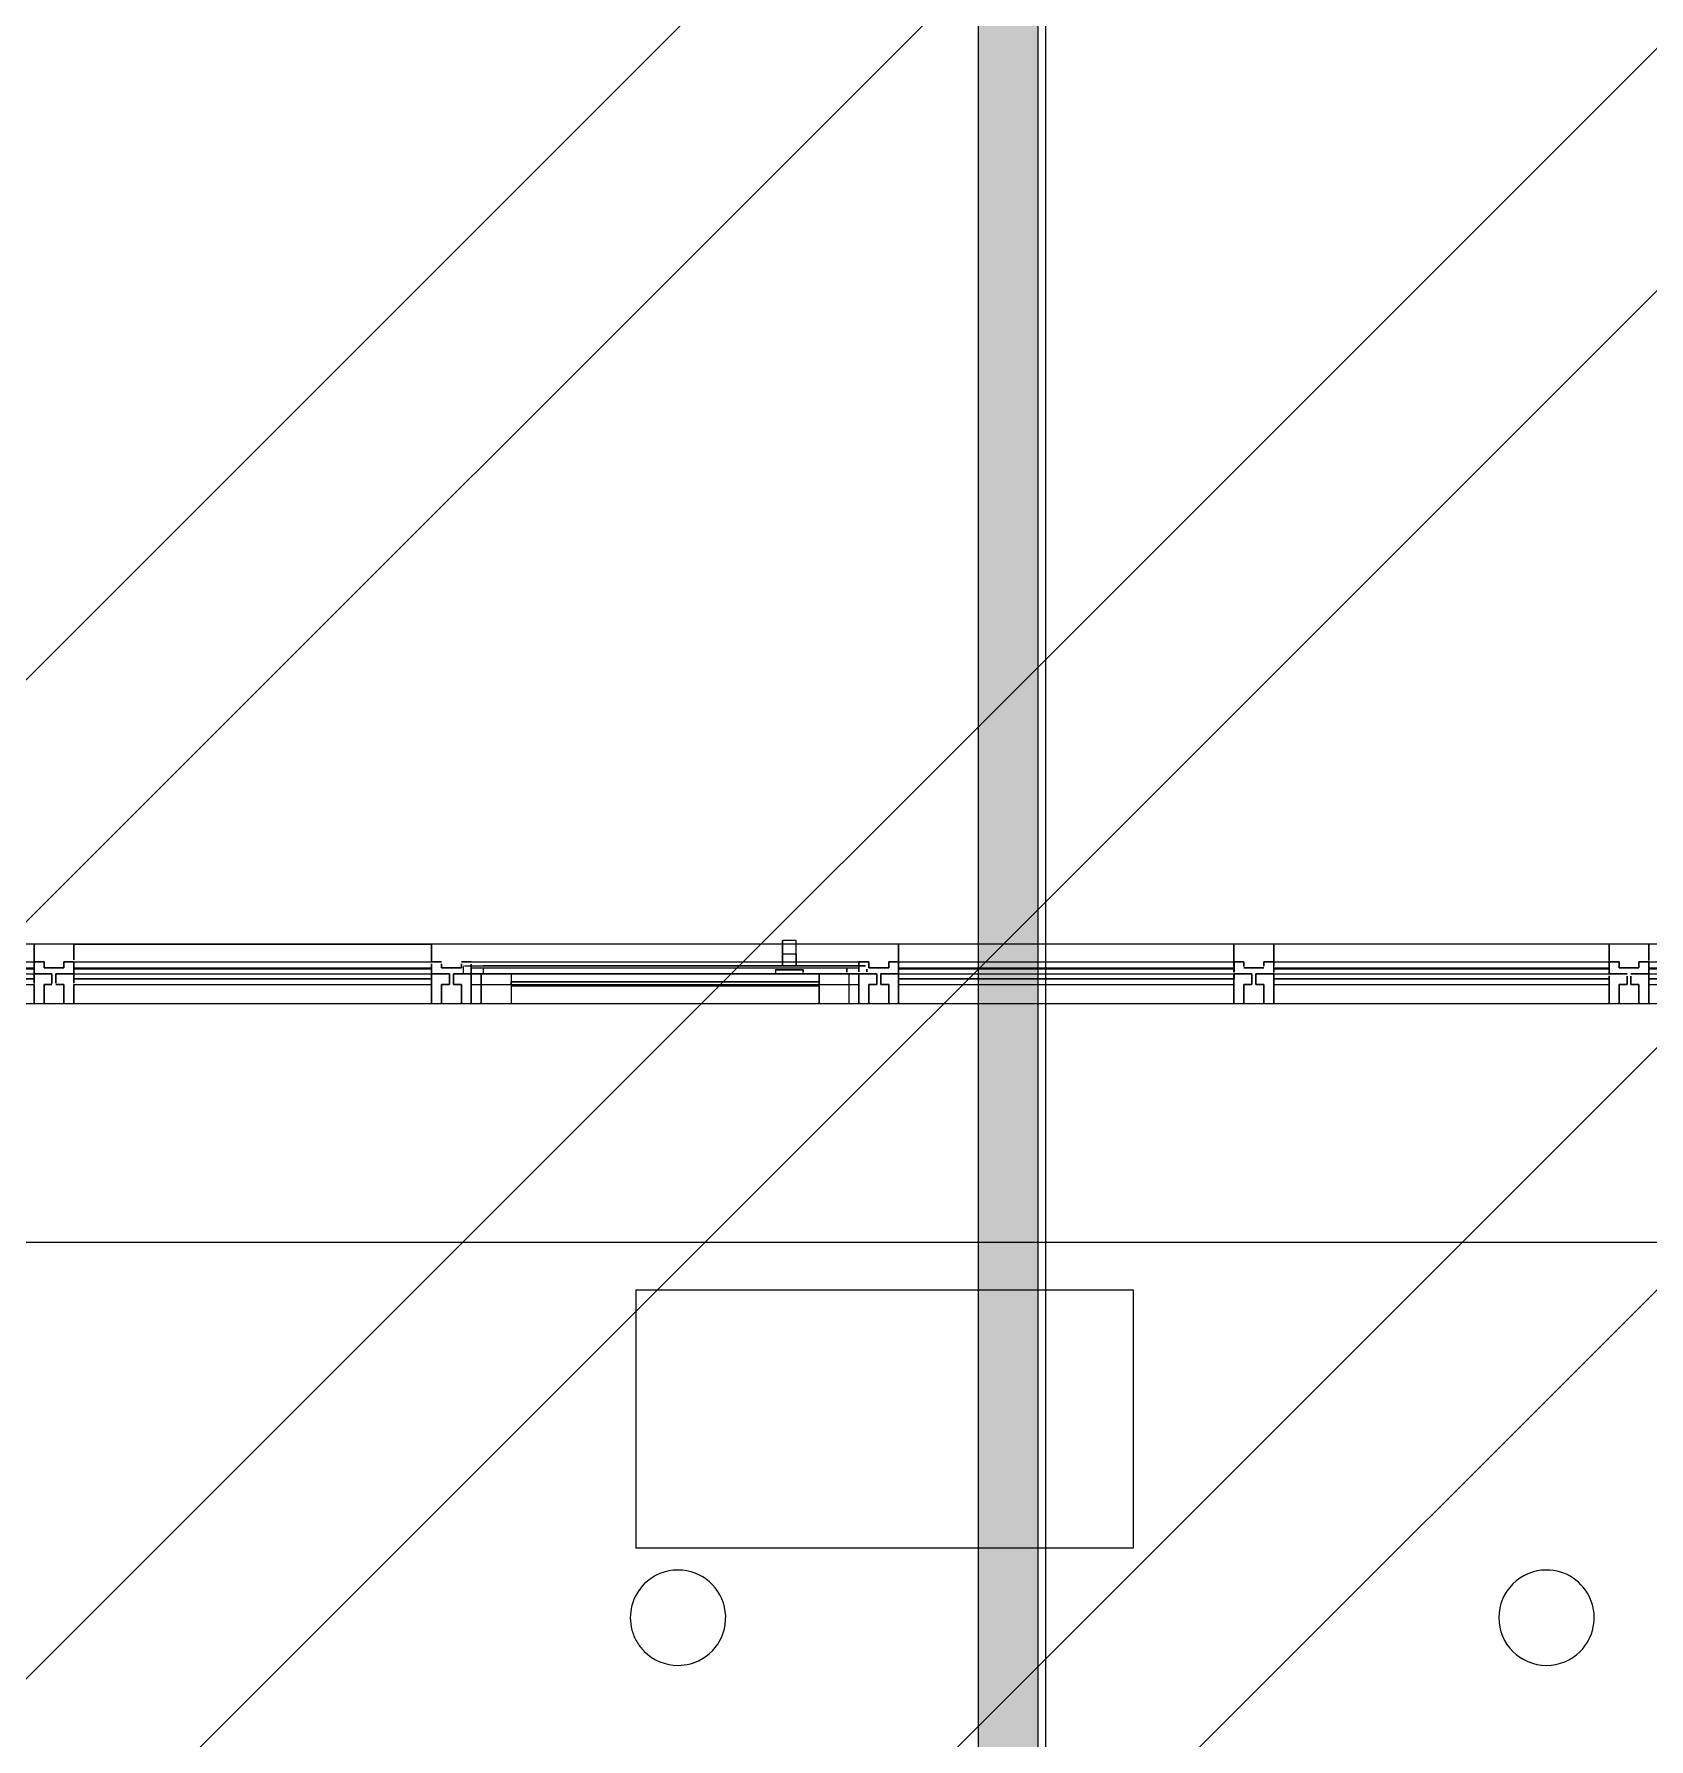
# Model space of a CAD drawing. Header units: millimetres. Extents: x -57519 to 497916, y -349472 to 446842.
# Drawn here: x 290128 to 294190, y 43707 to 47997 of the extents above; entities that cross this region are included whole.
import ezdxf

# ---------------------------------------------------------------- set-up
doc = ezdxf.new("R2010")
doc.units = ezdxf.units.MM
for name, color, linetype, lineweight in [('A-CLNG', 13, 'Continuous', 5), ('A-DETL-GENF', 92, 'Continuous', 5), ('A-FLOR', 192, 'Continuous', 5), ('A-GLAZ-CURT', 52, 'Continuous', 20), ('A-GLAZ-CWMG', 51, 'Continuous', 20), ('A-WALL', 113, 'Continuous', 20), ('A-WALL-PATT', 111, 'Continuous', 20), ('E-LITE-EQPM', 33, 'Continuous', 5)]:
    doc.layers.add(name, color=color, linetype=linetype, lineweight=lineweight)

# ---------------------------------------------------------------- blocks, each defined once
blk = doc.blocks.new('System Panel - _DLN__12_12mm laminated clear glass-18442162-SITE COVERAGE')
at = {"layer": 'A-GLAZ-CURT', "lineweight": 5}
for p, q in [((-450, 12.5), (450, 12.5)), ((450, 12.5), (-450, 12.5)), ((-450, 0), (-450, 12.5)), ((-450, 12.5), (-450, 0)), ((450, 12.5), (450, 0)), ((450, 12.5), (450, 0)), ((450, 0), (450, -10.1)), ((450, 0), (450, -10.1)), ((-450, -12.5), (-450, 0)), ((-450, 0), (-450, -12.5)), ((-450, -12.5), (450, -12.5)), ((450, -12.5), (-450, -12.5))]:
    blk.add_line(p, q, dxfattribs=at)
blk = doc.blocks.new('Curtain Wall Door 1 - Curtain Wall Door 1-18442149-SITE COVERAGE')
at = {"layer": 'A-GLAZ-CURT', "lineweight": 5}
for p, q in [((329.5, 84.5), (295.5, 84.5)), ((295.5, 75), (295.5, 84.5)), ((329.5, 84.5), (295.5, 84.5)), ((295.5, 84.5), (295.5, 75)), ((295.5, 30), (295.5, 75)), ((295.5, 75), (295.5, 50.5)), ((295.5, 30), (295.5, 50.5)), ((295.5, 50.5), (295.5, 30)), ((295.5, 50.5), (329.5, 50.5)), ((295.5, 50.5), (329.5, 50.5)), ((295.5, 50.5), (295.5, 30)), ((329.5, 75), (329.5, 84.5)), ((329.5, 75), (329.5, 84.5)), ((329.5, 50.5), (329.5, 75)), ((329.5, 30), (329.5, 75)), ((329.5, 30), (329.5, 50.5)), ((329.5, 30), (329.5, 50.5)), ((329.5, 50.5), (329.5, 30)), ((-507.5, 20), (-505.4, 20)), ((-507.5, 20), (-505.4, 20)), ((-507.5, 0), (-507.5, 18)), ((-507.5, 0), (-507.5, 18)), ((-487.5, 0), (-507.5, 0)), ((-487.5, 0), (-507.5, 0)), ((-504.2, 20), (-487.5, 20)), ((-504.2, 20), (-487.5, 20)), ((-487.5, 20), (-457.5, 20)), ((-487.5, 20), (487.5, 20)), ((-462.5, 0), (-487.5, 0)), ((487.5, 0), (-487.5, 0)), ((-462.5, 0), (462.5, 0)), ((-387.5, 0), (-462.5, 0)), ((-462.5, -75), (-462.5, 0)), ((-462.5, 0), (-462.5, -75)), ((457.5, 20), (-457.5, 20)), ((-457.5, 15), (-457.5, 0)), ((-457.5, 15), (-457.5, 0)), ((-457.5, 0), (457.5, 0)), ((277.5, 0), (-387.5, 0)), ((277.5, 0), (-387.5, 0)), ((-387.5, 0), (277.5, 0)), ((-387.5, 0), (-387.5, -20)), ((-387.5, 0), (-387.5, -75)), ((295.5, 10), (277.5, 10)), ((277.5, 10), (347.5, 10)), ((277.5, 10), (277.5, 2.2)), ((277.5, 10), (277.5, 2.2)), ((295.5, 10), (277.5, 10)), ((277.5, 10), (295.5, 10)), ((277.5, 10), (277.5, 2.2)), ((277.5, 10), (277.5, 2.2)), ((347.5, 0), (277.5, 0)), ((277.5, 0), (347.5, 0)), ((347.5, 0), (277.5, 0)), ((277.5, 0), (347.5, 0)), ((347.5, 0), (277.5, 0)), ((347.5, 0), (277.5, 0)), ((277.5, 0), (347.5, 0)), ((295.5, 20), (295.5, 30)), ((295.5, 30), (295.5, 20)), ((295.5, 20), (295.5, 30)), ((295.5, 30), (295.5, 20)), ((295.5, 10), (329.5, 10)), ((329.5, 10), (295.5, 10)), ((295.5, 10), (329.5, 10)), ((329.5, 10), (295.5, 10)), ((329.5, 10), (295.5, 10)), ((329.5, 10), (295.5, 10)), ((295.5, 10), (329.5, 10)), ((329.5, 20), (329.5, 30)), ((329.5, 20), (329.5, 30)), ((329.5, 20), (329.5, 30)), ((329.5, 30), (329.5, 20)), ((347.5, 10), (329.5, 10)), ((347.5, 10), (329.5, 10)), ((329.5, 10), (347.5, 10)), ((347.5, 3.2), (347.5, 10)), ((347.5, 10), (347.5, 3.2)), ((347.5, 3.2), (347.5, 10)), ((347.5, 10), (347.5, 3.2)), ((387.5, 0), (347.5, 0)), ((387.5, 0), (347.5, 0)), ((347.5, 0), (387.5, 0)), ((462.5, 0), (387.5, 0)), ((387.5, -75), (387.5, 0)), ((387.5, 0), (387.5, -20)), ((487.5, 20), (457.5, 20)), ((457.5, 14.9), (457.5, 4.8)), ((457.5, 4.8), (457.5, 14.9)), ((462.5, 0), (462.5, -75)), ((462.5, 0), (462.5, -75)), ((462.5, 0), (487.5, 0)), ((487.5, 20), (504.2, 20)), ((504.2, 20), (487.5, 20)), ((507.5, 0), (487.5, 0)), ((487.5, 0), (507.5, 0)), ((507.5, 5.5), (507.5, 12)), ((507.5, 12), (507.5, 5.5)), ((-387.5, -20), (387.5, -20)), ((387.5, -20), (-387.5, -20)), ((-387.5, -27), (-387.5, -20)), ((-387.5, -20), (-387.5, -27)), ((-387.5, -20), (-387.5, -27)), ((-387.5, -30), (387.5, -30)), ((387.5, -30), (-387.5, -30)), ((-387.5, -30), (-387.5, -75)), ((387.5, -20), (387.5, -27)), ((387.5, -20), (387.5, -27)), ((387.5, -20), (387.5, -27)), ((387.5, -30), (387.5, -75))]:
    blk.add_line(p, q, dxfattribs=at)
blk = doc.blocks.new('System Panel - _DLN__12_12mm laminated clear glass-18442151-SITE COVERAGE')
at = {"layer": 'A-GLAZ-CURT', "lineweight": 5}
for p, q in [((-421.9, 12.5), (-221.9, 12.5)), ((-221.9, 12.5), (-421.9, 12.5)), ((-421.9, 0), (-421.9, 12.5)), ((-421.9, 12.5), (-421.9, 0)), ((-421.9, 12.5), (-421.9, 0)), ((-421.9, -12.5), (-421.9, 0)), ((-421.9, 0), (-421.9, -12.5)), ((-421.9, 0), (-421.9, -12.5)), ((-221.9, 12.5), (-71.9, 12.5)), ((-71.9, 12.5), (-221.9, 12.5)), ((-71.9, 12.5), (421.9, 12.5)), ((421.9, 12.5), (-71.9, 12.5)), ((421.9, 12.5), (421.9, 4.8)), ((421.9, 12.5), (421.9, 4.8)), ((421.9, 12.5), (421.9, 4.8)), ((421.9, 0), (421.9, -12.5)), ((421.9, 0), (421.9, -12.5)), ((421.9, 0), (421.9, -12.5)), ((-421.9, -12.5), (-221.9, -12.5)), ((-221.9, -12.5), (-421.9, -12.5)), ((-221.9, -12.5), (-71.9, -12.5)), ((-71.9, -12.5), (-221.9, -12.5)), ((-71.9, -12.5), (421.9, -12.5)), ((421.9, -12.5), (-71.9, -12.5))]:
    blk.add_line(p, q, dxfattribs=at)
blk = doc.blocks.new('System Panel - _DLN__12_12mm laminated clear glass-V38-SITE COVERAGE')
at = {"layer": 'A-GLAZ-CURT', "lineweight": 5}
for p, q in [((-421.9, 12.5), (421.9, 12.5)), ((421.9, 12.5), (-421.9, 12.5)), ((-421.9, 3.7), (-421.9, 12.5)), ((-421.9, 12.5), (-421.9, 3.7)), ((-421.9, 12.5), (-421.9, 3.7)), ((-421.9, 0), (-421.9, -12.5)), ((-421.9, 0), (-421.9, -12.5)), ((421.9, 12.5), (421.9, 0)), ((421.9, 12.5), (421.9, 0)), ((421.9, 12.5), (421.9, 0)), ((-421.9, -12.5), (-421.9, 0)), ((-421.9, -12.5), (421.9, -12.5)), ((421.9, -12.5), (-421.9, -12.5)), ((421.9, -5.1), (421.9, -12.5)), ((421.9, -5.1), (421.9, -12.5)), ((421.9, -5.1), (421.9, -12.5))]:
    blk.add_line(p, q, dxfattribs=at)
blk = doc.blocks.new('System Panel - _DLN__12_12mm laminated clear glass-V39-SITE COVERAGE')
at = {"layer": 'A-GLAZ-CURT', "lineweight": 5}
for p, q in [((-421.9, 12.5), (340.6, 12.5)), ((340.6, 12.5), (-421.9, 12.5)), ((-421.9, 0), (-421.9, 12.5)), ((-421.9, 12.5), (-421.9, 0)), ((-421.9, 12.5), (-421.9, 0)), ((-421.9, -12.5), (-421.9, 0)), ((-421.9, 0), (-421.9, -12.5)), ((-421.9, 0), (-421.9, -12.5)), ((340.6, 12.5), (421.9, 12.5)), ((421.9, 12.5), (340.6, 12.5)), ((421.9, 12.5), (421.9, 0)), ((421.9, 12.5), (421.9, 0)), ((421.9, 12.5), (421.9, 0)), ((421.9, 0), (421.9, -12.5)), ((421.9, 0), (421.9, -12.5)), ((421.9, 0), (421.9, -12.5)), ((-421.9, -12.5), (340.6, -12.5)), ((340.6, -12.5), (-421.9, -12.5)), ((340.6, -12.5), (421.9, -12.5)), ((421.9, -12.5), (340.6, -12.5))]:
    blk.add_line(p, q, dxfattribs=at)
blk = doc.blocks.new('Rectangular Mullion - DLN_FRAME 2-18442139-SITE COVERAGE')
at = {"layer": 'A-GLAZ-CWMG', "lineweight": 5}
for p, q in [((40464.3, 45632.5), (40464.3, 45662.5)), ((40464.3, 45662.5), (40464.3, 45647.5)), ((40464.3, 45647.5), (40464.3, 45662.5)), ((40464.3, 45662.5), (40464.3, 45647.5)), ((40464.3, 45662.5), (41364.3, 45662.5)), ((40464.3, 45662.5), (41364.3, 45662.5)), ((40464.3, 45662.5), (41364.3, 45662.5)), ((40464.3, 45662.5), (41364.3, 45662.5)), ((40464.3, 45647.5), (40464.3, 45632.5)), ((40464.3, 45647.5), (41364.3, 45647.5)), ((40464.3, 45647.5), (41364.3, 45647.5)), ((41364.3, 45647.5), (41364.3, 45662.5)), ((41364.3, 45662.5), (41364.3, 45647.5)), ((41364.3, 45647.5), (41364.3, 45662.5)), ((41364.3, 45662.5), (41364.3, 45632.5)), ((41364.3, 45632.5), (41364.3, 45647.5)), ((40464.3, 45605.5), (40464.3, 45632.5)), ((40464.3, 45632.5), (40464.3, 45605.5)), ((40464.3, 45632.5), (41364.3, 45632.5)), ((40464.3, 45632.5), (41364.3, 45632.5)), ((40464.3, 45632.5), (41364.3, 45632.5)), ((40464.3, 45632.5), (41364.3, 45632.5)), ((40464.3, 45577.5), (40464.3, 45605.5)), ((40464.3, 45605.5), (40464.3, 45577.5)), ((40464.3, 45605.5), (41364.3, 45605.5)), ((40464.3, 45605.5), (41364.3, 45605.5)), ((40464.3, 45605.5), (41364.3, 45605.5)), ((40464.3, 45605.5), (41364.3, 45605.5)), ((41364.3, 45608.1), (41364.3, 45632.5)), ((41364.3, 45632.5), (41364.3, 45608.1)), ((41364.3, 45557.5), (41364.3, 45605.5)), ((41364.3, 45605.5), (41364.3, 45557.5)), ((40464.3, 45532.5), (40464.3, 45557.5)), ((40464.3, 45532.5), (40464.3, 45552.5)), ((40464.3, 45552.5), (40464.3, 45532.5)), ((40464.3, 45552.5), (40464.3, 45532.5)), ((40464.3, 45552.5), (40634.3, 45552.5)), ((40464.3, 45552.5), (40634.3, 45552.5)), ((40639.3, 45532.5), (40464.3, 45532.5)), ((40464.3, 45532.5), (40639.3, 45532.5)), ((40464.3, 45532.5), (40639.3, 45532.5)), ((40464.3, 45532.5), (40639.3, 45532.5))]:
    blk.add_line(p, q, dxfattribs=at)
blk = doc.blocks.new('Rectangular Mullion - DLN_FRAME 2-V41-SITE COVERAGE')
at = {"layer": 'A-GLAZ-CWMG', "lineweight": 5}
for p, q in [((41464.3, 45632.5), (41464.3, 45662.5)), ((41464.3, 45662.5), (41464.3, 45647.5)), ((41464.3, 45647.5), (41464.3, 45662.5)), ((41464.3, 45662.5), (41464.3, 45647.5)), ((41464.3, 45662.5), (42364.3, 45662.5)), ((41464.3, 45662.5), (42364.3, 45662.5)), ((41464.3, 45662.5), (42364.3, 45662.5)), ((41464.3, 45662.5), (42364.3, 45662.5)), ((41464.3, 45647.5), (41464.3, 45632.5)), ((41464.3, 45647.5), (42364.3, 45647.5)), ((41464.3, 45647.5), (42364.3, 45647.5)), ((42364.3, 45647.5), (42364.3, 45658.3)), ((42364.3, 45658.3), (42364.3, 45647.5)), ((42364.3, 45647.5), (42364.3, 45658.3)), ((42364.3, 45658.3), (42364.3, 45632.5)), ((42364.3, 45632.5), (42364.3, 45647.5)), ((41464.3, 45609.6), (41464.3, 45632.5)), ((41464.3, 45632.5), (41464.3, 45609.6)), ((41464.3, 45632.5), (42364.3, 45632.5)), ((41464.3, 45632.5), (42364.3, 45632.5)), ((41464.3, 45632.5), (42364.3, 45632.5)), ((41464.3, 45632.5), (42364.3, 45632.5)), ((41464.3, 45557.5), (41464.3, 45605.5)), ((41464.3, 45605.5), (41464.3, 45557.5)), ((41464.3, 45605.5), (42364.3, 45605.5)), ((41464.3, 45605.5), (42364.3, 45605.5)), ((41464.3, 45605.5), (42364.3, 45605.5)), ((41464.3, 45605.5), (42364.3, 45605.5)), ((42364.3, 45605.5), (42364.3, 45632.5)), ((42364.3, 45632.5), (42364.3, 45605.5)), ((42364.3, 45557.5), (42364.3, 45605.5)), ((42364.3, 45605.5), (42364.3, 45557.5))]:
    blk.add_line(p, q, dxfattribs=at)
blk = doc.blocks.new('Rectangular Mullion - DLN_FRAME 2-18442148-SITE COVERAGE')
at = {"layer": 'A-GLAZ-CWMG', "lineweight": 5}
for p, q in [((42464.3, 45662.5), (43439.3, 45662.5)), ((42464.3, 45662.5), (43439.3, 45662.5)), ((42464.3, 45662.5), (43439.3, 45662.5)), ((42464.3, 45662.5), (43439.3, 45662.5)), ((42464.3, 45632.5), (42464.3, 45657.2)), ((42464.3, 45657.2), (42464.3, 45647.5)), ((42464.3, 45647.5), (42464.3, 45657.2)), ((42464.3, 45647.5), (42464.3, 45632.5)), ((42464.3, 45647.5), (43439.3, 45647.5)), ((42464.3, 45647.5), (43439.3, 45647.5)), ((43439.3, 45652.5), (43439.3, 45662.5)), ((43439.3, 45662.5), (43439.3, 45647.5)), ((43439.3, 45647.5), (43439.3, 45662.5)), ((43439.3, 45662.5), (43439.3, 45637.7)), ((43439.3, 45637.7), (43439.3, 45647.1)), ((42464.3, 45605.5), (42464.3, 45632.5)), ((42464.3, 45632.5), (42464.3, 45605.5)), ((42464.3, 45632.5), (43439.3, 45632.5)), ((42464.3, 45632.5), (43439.3, 45632.5)), ((42464.3, 45632.5), (43439.3, 45632.5)), ((42464.3, 45632.5), (43439.3, 45632.5)), ((42464.3, 45557.5), (42464.3, 45605.5)), ((42464.3, 45605.5), (42464.3, 45557.5)), ((42464.3, 45605.5), (43439.3, 45605.5)), ((42464.3, 45605.5), (43439.3, 45605.5)), ((42464.3, 45605.5), (43439.3, 45605.5)), ((42464.3, 45605.5), (43439.3, 45605.5)), ((43439.3, 45605.5), (43439.3, 45632.5)), ((43439.3, 45632.5), (43439.3, 45605.5)), ((43439.3, 45557.5), (43439.3, 45605.5)), ((43439.3, 45605.5), (43439.3, 45557.5))]:
    blk.add_line(p, q, dxfattribs=at)
blk = doc.blocks.new('Rectangular Mullion - DLN_FRAME 2-18442150-SITE COVERAGE')
at = {"layer": 'A-GLAZ-CWMG', "lineweight": 5}
for p, q in [((43539.3, 45632.5), (43539.3, 45662.5)), ((43539.3, 45662.5), (43539.3, 45647.5)), ((43539.3, 45647.5), (43539.3, 45662.5)), ((43539.3, 45662.5), (43539.3, 45647.5)), ((43539.3, 45662.5), (43739.3, 45662.5)), ((43539.3, 45662.5), (43739.3, 45662.5)), ((43539.3, 45662.5), (43739.3, 45662.5)), ((43539.3, 45662.5), (43739.3, 45662.5)), ((43539.3, 45647.5), (43739.3, 45647.5)), ((43539.3, 45647.5), (43739.3, 45647.5)), ((43539.3, 45646), (43539.3, 45632.5)), ((43739.3, 45662.5), (43889.3, 45662.5)), ((43739.3, 45662.5), (43889.3, 45662.5)), ((43739.3, 45662.5), (43889.3, 45662.5)), ((43739.3, 45662.5), (43889.3, 45662.5)), ((43739.3, 45647.5), (43889.3, 45647.5)), ((43739.3, 45647.5), (43889.3, 45647.5)), ((43889.3, 45662.5), (44383, 45662.5)), ((43889.3, 45662.5), (44383, 45662.5)), ((43889.3, 45662.5), (44383, 45662.5)), ((43889.3, 45662.5), (44383, 45662.5)), ((43889.3, 45647.5), (44383, 45647.5)), ((43889.3, 45647.5), (44383, 45647.5)), ((44383, 45651.1), (44383, 45662.5)), ((44383, 45662.5), (44383, 45651.1)), ((44383, 45651.1), (44383, 45662.5)), ((44383, 45662.5), (44383, 45637.2)), ((44383, 45637.2), (44383, 45647.5)), ((43539.3, 45605.5), (43539.3, 45632.5)), ((43539.3, 45632.5), (43539.3, 45605.5)), ((43539.3, 45632.5), (43739.3, 45632.5)), ((43539.3, 45632.5), (43739.3, 45632.5)), ((43539.3, 45632.5), (43739.3, 45632.5)), ((43539.3, 45632.5), (43739.3, 45632.5)), ((43539.3, 45557.5), (43539.3, 45605.5)), ((43539.3, 45605.5), (43539.3, 45557.5)), ((43539.3, 45605.5), (43739.3, 45605.5)), ((43539.3, 45605.5), (43739.3, 45605.5)), ((43539.3, 45605.5), (43739.3, 45605.5)), ((43539.3, 45605.5), (43739.3, 45605.5)), ((43739.3, 45632.5), (43889.3, 45632.5)), ((43739.3, 45632.5), (43889.3, 45632.5)), ((43739.3, 45632.5), (43889.3, 45632.5)), ((43739.3, 45632.5), (43889.3, 45632.5)), ((43739.3, 45605.5), (43889.3, 45605.5)), ((43739.3, 45605.5), (43889.3, 45605.5)), ((43739.3, 45605.5), (43889.3, 45605.5)), ((43739.3, 45605.5), (43889.3, 45605.5)), ((43889.3, 45632.5), (44383, 45632.5)), ((43889.3, 45632.5), (44383, 45632.5)), ((43889.3, 45632.5), (44383, 45632.5)), ((43889.3, 45632.5), (44383, 45632.5)), ((43889.3, 45605.5), (44383, 45605.5)), ((43889.3, 45605.5), (44383, 45605.5)), ((43889.3, 45605.5), (44383, 45605.5)), ((43889.3, 45605.5), (44383, 45605.5)), ((44383, 45605.5), (44383, 45632.5)), ((44383, 45632.5), (44383, 45605.5)), ((44383, 45557.5), (44383, 45605.5)), ((44383, 45605.5), (44383, 45557.5))]:
    blk.add_line(p, q, dxfattribs=at)
blk = doc.blocks.new('Rectangular Mullion - DLN_FRAME 2-V42-SITE COVERAGE')
at = {"layer": 'A-GLAZ-CWMG', "lineweight": 5}
for p, q in [((44483, 45636.2), (44483, 45662.5)), ((44483, 45662.5), (44483, 45652.6)), ((44483, 45652.6), (44483, 45662.5)), ((44483, 45662.5), (44483, 45652.6)), ((44483, 45662.5), (45326.8, 45662.5)), ((44483, 45662.5), (45326.8, 45662.5)), ((44483, 45662.5), (45326.8, 45662.5)), ((44483, 45662.5), (45326.8, 45662.5)), ((44483, 45647.5), (44483, 45636.2)), ((44483, 45647.5), (45326.8, 45647.5)), ((44483, 45647.5), (45326.8, 45647.5)), ((45326.8, 45647.5), (45326.8, 45662.5)), ((45326.8, 45662.5), (45326.8, 45647.5)), ((45326.8, 45647.5), (45326.8, 45662.5)), ((45326.8, 45662.5), (45326.8, 45632.5)), ((45326.8, 45632.5), (45326.8, 45647.5)), ((44483, 45605.5), (44483, 45632.5)), ((44483, 45632.5), (44483, 45605.5)), ((44483, 45632.5), (45326.8, 45632.5)), ((44483, 45632.5), (45326.8, 45632.5)), ((44483, 45632.5), (45326.8, 45632.5)), ((44483, 45632.5), (45326.8, 45632.5)), ((44483, 45557.5), (44483, 45605.5)), ((44483, 45605.5), (44483, 45557.5)), ((44483, 45605.5), (45326.8, 45605.5)), ((44483, 45605.5), (45326.8, 45605.5)), ((44483, 45605.5), (45326.8, 45605.5)), ((44483, 45605.5), (45326.8, 45605.5)), ((45326.8, 45605.5), (45326.8, 45627.4)), ((45326.8, 45627.4), (45326.8, 45605.5)), ((45326.8, 45557.5), (45326.8, 45605.5)), ((45326.8, 45605.5), (45326.8, 45557.5))]:
    blk.add_line(p, q, dxfattribs=at)
blk = doc.blocks.new('Rectangular Mullion - DLN_FRAME 2-V43-SITE COVERAGE')
at = {"layer": 'A-GLAZ-CWMG', "lineweight": 5}
for p, q in [((45426.8, 45632.5), (45426.8, 45662.5)), ((45426.8, 45662.5), (45426.8, 45647.5)), ((45426.8, 45647.5), (45426.8, 45662.5)), ((45426.8, 45662.5), (45426.8, 45647.5)), ((45426.8, 45662.5), (46189.3, 45662.5)), ((45426.8, 45662.5), (46189.3, 45662.5)), ((45426.8, 45662.5), (46189.3, 45662.5)), ((45426.8, 45662.5), (46189.3, 45662.5)), ((45426.8, 45647.5), (45426.8, 45632.5)), ((45426.8, 45647.5), (46189.3, 45647.5)), ((45426.8, 45647.5), (46189.3, 45647.5)), ((46189.3, 45662.5), (46270.5, 45662.5)), ((46189.3, 45662.5), (46270.5, 45662.5)), ((46189.3, 45662.5), (46270.5, 45662.5)), ((46189.3, 45662.5), (46270.5, 45662.5)), ((46189.3, 45647.5), (46270.5, 45647.5)), ((46189.3, 45647.5), (46270.5, 45647.5)), ((46270.5, 45647.5), (46270.5, 45662.5)), ((46270.5, 45662.5), (46270.5, 45647.5)), ((46270.5, 45647.5), (46270.5, 45662.5)), ((46270.5, 45662.5), (46270.5, 45632.5)), ((46270.5, 45632.5), (46270.5, 45647.5)), ((45426.8, 45605.5), (45426.8, 45632.5)), ((45426.8, 45632.5), (45426.8, 45605.5)), ((45426.8, 45632.5), (46189.3, 45632.5)), ((45426.8, 45632.5), (46189.3, 45632.5)), ((45426.8, 45632.5), (46189.3, 45632.5)), ((45426.8, 45632.5), (46189.3, 45632.5)), ((45426.8, 45557.5), (45426.8, 45605.5)), ((45426.8, 45605.5), (45426.8, 45557.5)), ((45426.8, 45605.5), (46189.3, 45605.5)), ((45426.8, 45605.5), (46189.3, 45605.5)), ((45426.8, 45605.5), (46189.3, 45605.5)), ((45426.8, 45605.5), (46189.3, 45605.5)), ((46189.3, 45632.5), (46270.5, 45632.5)), ((46189.3, 45632.5), (46270.5, 45632.5)), ((46189.3, 45632.5), (46270.5, 45632.5)), ((46189.3, 45632.5), (46270.5, 45632.5)), ((46189.3, 45605.5), (46270.5, 45605.5)), ((46189.3, 45605.5), (46270.5, 45605.5)), ((46189.3, 45605.5), (46270.5, 45605.5)), ((46189.3, 45605.5), (46270.5, 45605.5)), ((46270.5, 45605.5), (46270.5, 45632.5)), ((46270.5, 45632.5), (46270.5, 45605.5)), ((46270.5, 45557.5), (46270.5, 45605.5)), ((46270.5, 45605.5), (46270.5, 45557.5))]:
    blk.add_line(p, q, dxfattribs=at)
blk = doc.blocks.new('Rectangular Mullion - DLN_150 x 150mm _WD_-STUR_ OPENING-18440278-SITE COVERAGE')
at = {"layer": 'A-GLAZ-CWMG', "lineweight": 5}
for p, q in [((43539.3, 45662.5), (43539.3, 45707.5)), ((43539.3, 45707.5), (43539.3, 45662.5)), ((43739.3, 45707.5), (43539.3, 45707.5)), ((43739.3, 45707.5), (43539.3, 45707.5)), ((43889.3, 45707.5), (43739.3, 45707.5)), ((43889.3, 45707.5), (43739.3, 45707.5)), ((44383, 45707.5), (43889.3, 45707.5)), ((44383, 45707.5), (43889.3, 45707.5)), ((44383, 45662.5), (44383, 45707.5)), ((44383, 45707.5), (44383, 45662.5)), ((43539.3, 45647.5), (43539.3, 45662.5)), ((43539.3, 45662.5), (43539.3, 45647.5)), ((44383, 45651.1), (44383, 45662.5)), ((44383, 45662.5), (44383, 45651.1)), ((43539.3, 45632.5), (43539.3, 45645)), ((43539.3, 45645), (43539.3, 45632.5)), ((43539.3, 45620), (43539.3, 45632.5)), ((43539.3, 45632.5), (43539.3, 45620)), ((43539.3, 45557.5), (43539.3, 45620)), ((43539.3, 45620), (43539.3, 45557.5)), ((44383, 45637.2), (44383, 45645)), ((44383, 45645), (44383, 45637.2)), ((44383, 45620), (44383, 45632.5)), ((44383, 45632.5), (44383, 45620)), ((44383, 45557.5), (44383, 45620)), ((44383, 45620), (44383, 45557.5))]:
    blk.add_line(p, q, dxfattribs=at)
blk = doc.blocks.new('Rectangular Mullion - DLN_150 x 150mm _WD_-STUR_ OPENING-V44-SITE COVERAGE')
at = {"layer": 'A-GLAZ-CWMG', "lineweight": 5}
for p, q in [((44483, 45662.5), (44483, 45707.5)), ((44483, 45707.5), (44483, 45662.5)), ((45326.8, 45707.5), (44483, 45707.5)), ((45326.8, 45707.5), (44483, 45707.5)), ((45326.8, 45664.6), (45326.8, 45707.5)), ((45326.8, 45707.5), (45326.8, 45664.6)), ((44483, 45652.6), (44483, 45662.5)), ((44483, 45662.5), (44483, 45652.6)), ((45326.8, 45647.5), (45326.8, 45662.5)), ((45326.8, 45662.5), (45326.8, 45647.5)), ((44483, 45636.2), (44483, 45645)), ((44483, 45645), (44483, 45636.2)), ((44483, 45620), (44483, 45632.5)), ((44483, 45632.5), (44483, 45620)), ((44483, 45557.5), (44483, 45620)), ((44483, 45620), (44483, 45557.5)), ((45326.8, 45632.5), (45326.8, 45645)), ((45326.8, 45645), (45326.8, 45632.5)), ((45326.8, 45620), (45326.8, 45627.4)), ((45326.8, 45627.4), (45326.8, 45620)), ((45326.8, 45557.5), (45326.8, 45620)), ((45326.8, 45620), (45326.8, 45557.5))]:
    blk.add_line(p, q, dxfattribs=at)
blk = doc.blocks.new('Rectangular Mullion - DLN_150 x 150mm _WD_-STUR_ OPENING-V45-SITE COVERAGE')
at = {"layer": 'A-GLAZ-CWMG', "lineweight": 5}
for p, q in [((45426.8, 45666), (45426.8, 45707.5)), ((45426.8, 45707.5), (45426.8, 45666)), ((46189.3, 45707.5), (45426.8, 45707.5)), ((46189.3, 45707.5), (45426.8, 45707.5)), ((46270.5, 45707.5), (46189.3, 45707.5)), ((46270.5, 45707.5), (46189.3, 45707.5)), ((46270.5, 45662.5), (46270.5, 45707.5)), ((46270.5, 45707.5), (46270.5, 45662.5)), ((45426.8, 45647.5), (45426.8, 45662.5)), ((45426.8, 45662.5), (45426.8, 45647.5)), ((46270.5, 45647.5), (46270.5, 45662.5)), ((46270.5, 45662.5), (46270.5, 45647.5)), ((45426.8, 45632.5), (45426.8, 45645)), ((45426.8, 45645), (45426.8, 45632.5)), ((45426.8, 45620), (45426.8, 45632.5)), ((45426.8, 45632.5), (45426.8, 45620)), ((45426.8, 45557.5), (45426.8, 45620)), ((45426.8, 45620), (45426.8, 45557.5)), ((46270.5, 45632.5), (46270.5, 45645)), ((46270.5, 45645), (46270.5, 45632.5)), ((46270.5, 45620), (46270.5, 45632.5)), ((46270.5, 45632.5), (46270.5, 45620)), ((46270.5, 45557.5), (46270.5, 45617.6)), ((46270.5, 45617.6), (46270.5, 45557.5))]:
    blk.add_line(p, q, dxfattribs=at)
blk = doc.blocks.new('Rectangular Mullion - DLN_FRAME-15967582-SITE COVERAGE')
at = {"layer": 'A-GLAZ-CWMG', "lineweight": 5}
for p, q in [((-25, 75), (-25, 27)), ((25, 27), (25, 75)), ((-5, 0), (-50, 0)), ((-50, 0), (-50, -12.5)), ((-25, 27), (-5, 27)), ((-5, 27), (-5, 0)), ((5, 0), (5, 27)), ((5, 27), (25, 27)), ((30, 0), (5, 0)), ((50, 0), (32.1, 0)), ((50, -15), (50, 0)), ((-50, -15), (-50, -25.8)), ((-50, -30), (-25, -30)), ((-25, -25.5), (-25, -15)), ((-25, -15), (25, -15)), ((25, -15), (25, -25)), ((25, -30), (50, -30))]:
    blk.add_line(p, q, dxfattribs=at)
blk = doc.blocks.new('Rectangular Mullion - DLN_FRAME-15967581-SITE COVERAGE')
at = {"layer": 'A-GLAZ-CWMG', "lineweight": 5}
for p, q in [((-25, 75), (-25, 27)), ((25, 27), (25, 75)), ((-30, 0), (-50, 0)), ((-5, 0), (-30, 0)), ((-25, 27), (-5, 27)), ((-5, 27), (-5, 0)), ((5, 0), (5, 27)), ((5, 27), (25, 27)), ((50, 0), (5, 0)), ((50, -12.5), (50, 0)), ((-50, -5.2), (-50, -14.6)), ((-50, -20), (-50, -30)), ((-50, -30), (-25, -30)), ((-25, -30), (-25, -15)), ((-25, -15), (25, -15)), ((25, -15), (25, -30)), ((25, -30), (50, -30)), ((50, -30), (50, -15))]:
    blk.add_line(p, q, dxfattribs=at)
blk = doc.blocks.new('Rectangular Mullion - DLN_FRAME-V46-SITE COVERAGE')
at = {"layer": 'A-GLAZ-CWMG', "lineweight": 5}
for p, q in [((-25, 75), (-25, 27)), ((25, 27), (25, 75)), ((-5, 0), (-50, 0)), ((-25, 27), (-5, 27)), ((-5, 27), (-5, 0)), ((5, 0), (5, 27)), ((5, 27), (25, 27)), ((50, 0), (5, 0)), ((-50, -4.8), (-50, -12.5)), ((-50, -18.6), (-50, -30)), ((-50, -30), (-25, -30)), ((-25, -15), (-20.9, -15)), ((-25, -30), (-25, -19)), ((-20.9, -15), (25, -15)), ((25, -19.7), (25, -30)), ((25, -30), (50, -30)), ((50, -12.5), (50, -3.7)), ((50, -30), (50, -20.1))]:
    blk.add_line(p, q, dxfattribs=at)
blk = doc.blocks.new('Rectangular Mullion - DLN_FRAME-V47-SITE COVERAGE')
at = {"layer": 'A-GLAZ-CWMG', "lineweight": 5}
for p, q in [((-25, 75), (-25, 27)), ((25, 27), (25, 75)), ((-5, 0), (-50, 0)), ((-50, 0), (-50, -12.5)), ((-25, 27), (-5, 27)), ((-5, 27), (-5, 5.5)), ((5, 5.7), (5, 27)), ((5, 27), (25, 27)), ((50, 0), (5, 0)), ((50, -12.5), (50, 0)), ((-50, -15), (-50, -30)), ((-50, -30), (-25, -30)), ((-25, -30), (-25, -15)), ((-25, -15), (25, -15)), ((25, -15), (25, -30)), ((25, -30), (50, -30)), ((50, -30), (50, -15))]:
    blk.add_line(p, q, dxfattribs=at)
blk = doc.blocks.new('System Panel - _DLN__12_12mm laminated clear glass-18442143-SITE COVERAGE')
at = {"layer": 'A-GLAZ-CURT', "lineweight": 5}
for p, q in [((-450, 12.5), (450, 12.5)), ((450, 12.5), (-450, 12.5)), ((-450, 0), (-450, 12.5)), ((-450, 12.5), (-450, 0)), ((-450, 12.5), (-450, 0)), ((-450, -12.5), (-450, 0)), ((-450, 0), (-450, -12.5)), ((-450, 0), (-450, -12.5)), ((450, 12.5), (450, 0)), ((450, 12.5), (450, 0)), ((450, 12.5), (450, 0)), ((450, 0), (450, -12.5)), ((450, 0), (450, -12.5)), ((450, 0), (450, -12.5)), ((-450, -12.5), (450, -12.5)), ((450, -12.5), (-450, -12.5))]:
    blk.add_line(p, q, dxfattribs=at)
blk = doc.blocks.new('Rectangular Mullion - DLN_150 x 150mm _WD_-STUR_ OPENING-V71-SITE COVERAGE')
at = {"layer": 'A-GLAZ-CWMG', "lineweight": 5}
for p, q in [((40464.3, 45662.5), (40464.3, 45707.5)), ((40464.3, 45707.5), (40464.3, 45662.5)), ((41364.3, 45707.5), (40464.3, 45707.5)), ((41364.3, 45707.5), (40464.3, 45707.5)), ((41364.3, 45662.5), (41364.3, 45707.5)), ((41364.3, 45707.5), (41364.3, 45662.5)), ((40464.3, 45647.5), (40464.3, 45662.5)), ((40464.3, 45662.5), (40464.3, 45647.5)), ((41364.3, 45647.5), (41364.3, 45662.5)), ((41364.3, 45662.5), (41364.3, 45647.5)), ((40464.3, 45632.5), (40464.3, 45645)), ((40464.3, 45645), (40464.3, 45632.5)), ((40464.3, 45620), (40464.3, 45632.5)), ((40464.3, 45632.5), (40464.3, 45620)), ((40464.3, 45577.5), (40464.3, 45620)), ((40464.3, 45620), (40464.3, 45577.5)), ((41364.3, 45632.5), (41364.3, 45645)), ((41364.3, 45645), (41364.3, 45632.5)), ((41364.3, 45620), (41364.3, 45632.5)), ((41364.3, 45632.5), (41364.3, 45620)), ((41364.3, 45608.1), (41364.3, 45620)), ((41364.3, 45620), (41364.3, 45608.1)), ((41364.3, 45557.5), (41364.3, 45605.5)), ((41364.3, 45605.5), (41364.3, 45557.5)), ((40464.3, 45557.5), (40480.7, 45557.5)), ((40480.7, 45557.5), (40464.3, 45557.5))]:
    blk.add_line(p, q, dxfattribs=at)
blk = doc.blocks.new('Rectangular Mullion - DLN_150 x 150mm _WD_-STUR_ OPENING-V72-SITE COVERAGE')
at = {"layer": 'A-GLAZ-CWMG', "lineweight": 5}
for p, q in [((41464.3, 45667.6), (41464.3, 45707.5)), ((41464.3, 45707.5), (41464.3, 45667.6)), ((42364.3, 45707.5), (41464.3, 45707.5)), ((42364.3, 45707.5), (41464.3, 45707.5)), ((42364.3, 45662.5), (42364.3, 45707.5)), ((42364.3, 45707.5), (42364.3, 45662.5)), ((41464.3, 45647.5), (41464.3, 45662.5)), ((41464.3, 45662.5), (41464.3, 45647.5)), ((42364.3, 45647.5), (42364.3, 45658.3)), ((42364.3, 45658.3), (42364.3, 45647.5)), ((41464.3, 45632.5), (41464.3, 45645)), ((41464.3, 45645), (41464.3, 45632.5)), ((41464.3, 45620), (41464.3, 45632.5)), ((41464.3, 45632.5), (41464.3, 45620)), ((41464.3, 45609.6), (41464.3, 45620)), ((41464.3, 45620), (41464.3, 45609.6)), ((41464.3, 45557.5), (41464.3, 45605.5)), ((41464.3, 45605.5), (41464.3, 45557.5)), ((42364.3, 45632.5), (42364.3, 45645)), ((42364.3, 45645), (42364.3, 45632.5)), ((42364.3, 45622.4), (42364.3, 45632.5)), ((42364.3, 45632.5), (42364.3, 45622.4)), ((42364.3, 45557.5), (42364.3, 45620)), ((42364.3, 45620), (42364.3, 45557.5))]:
    blk.add_line(p, q, dxfattribs=at)
blk = doc.blocks.new('Rectangular Mullion - DLN_FRAME-V73-SITE COVERAGE')
at = {"layer": 'A-GLAZ-CWMG', "lineweight": 5}
for p, q in [((-25, 75), (-25, 27)), ((25, 27), (25, 75)), ((-5, 0), (-50, 0)), ((-50, 0), (-50, -12.5)), ((-25, 27), (-5, 27)), ((-5, 23.7), (-5, 0)), ((5, 27), (25, 27)), ((5, 0), (5, 23.6)), ((50, 0), (5, 0)), ((50, -12.5), (50, 0)), ((-50, -15), (-50, -30)), ((-50, -30), (-25, -30)), ((-25, -30), (-25, -15)), ((-25, -15), (25, -15)), ((25, -15), (25, -30)), ((25, -30), (50, -30)), ((50, -30), (50, -15))]:
    blk.add_line(p, q, dxfattribs=at)
blk = doc.blocks.new('DLN_Face Base lighting-01 - 240mm _R_-10163460-SITE COVERAGE')
at = {"layer": 'E-LITE-EQPM'}
for start, end in [(120, 135), (105, 120), (75, 105), (45, 75), (135, 180), (360, 45), (180, 195), (195, 360)]:
    blk.add_arc((0, 0), 120, start, end, dxfattribs=at)
blk = doc.blocks.new('System Panel - _DLN__12_12mm laminated clear glass-V226-SITE COVERAGE')
at = {"layer": 'A-GLAZ-CURT', "lineweight": 5}
for p, q in [((-450, 12.5), (450, 12.5)), ((450, 12.5), (-450, 12.5)), ((-450, 0), (-450, 12.5)), ((-450, 12.5), (-450, 0)), ((450, 12.5), (450, 0)), ((450, 12.5), (450, 0)), ((450, 0), (450, -10.1)), ((450, 0), (450, -10.1)), ((-450, -12.5), (-450, 0)), ((-450, 0), (-450, -12.5)), ((-450, -12.5), (450, -12.5)), ((450, -12.5), (-450, -12.5))]:
    blk.add_line(p, q, dxfattribs=at)
blk = doc.blocks.new('Rectangular Mullion - DLN_FRAME-V228-SITE COVERAGE')
at = {"layer": 'A-GLAZ-CWMG', "lineweight": 5}
for p, q in [((-25, 27), (-25, 75)), ((25, 75), (25, 27)), ((-50, -30), (-50, 0)), ((-50, 0), (-5, 0)), ((-5, 27), (-25, 27)), ((-5, 0), (-5, 23.7)), ((25, 27), (5, 27)), ((5, 23.6), (5, 0)), ((5, 0), (50, 0)), ((50, 0), (50, -30)), ((-25, -30), (-50, -30)), ((25, -15), (-25, -15)), ((-25, -15), (-25, -30)), ((25, -30), (25, -15)), ((50, -30), (25, -30))]:
    blk.add_line(p, q, dxfattribs=at)
blk = doc.blocks.new('Rectangular Mullion - DLN_FRAME-V229-SITE COVERAGE')
at = {"layer": 'A-GLAZ-CWMG', "lineweight": 5}
for p, q in [((-25, 27), (-25, 75)), ((25, 75), (25, 27)), ((-50, -25.8), (-50, 0)), ((-50, 0), (-5, 0)), ((-5, 27), (-25, 27)), ((-5, 0), (-5, 27)), ((25, 27), (5, 27)), ((5, 27), (5, 0)), ((5, 0), (50, 0)), ((50, 0), (50, -24.7)), ((-25, -30), (-50, -30)), ((25, -15), (-25, -15)), ((-25, -15), (-25, -25.5)), ((25, -25), (25, -15)), ((50, -30), (25, -30))]:
    blk.add_line(p, q, dxfattribs=at)
blk = doc.blocks.new('Rectangular Mullion - DLN_FRAME-V230-SITE COVERAGE')
at = {"layer": 'A-GLAZ-CWMG', "lineweight": 5}
for p, q in [((-25, 27), (-25, 75)), ((25, 75), (25, 27)), ((-50, 0), (-5, 0)), ((-5, 27), (-25, 27)), ((-5, 0), (-5, 27)), ((25, 27), (5, 27)), ((5, 27), (5, 0)), ((5, 0), (50, 0)), ((50, 0), (50, -30)), ((-50, -30), (-50, -5.2)), ((-25, -30), (-50, -30)), ((25, -15), (-25, -15)), ((-25, -15), (-25, -30)), ((25, -30), (25, -15)), ((50, -30), (25, -30))]:
    blk.add_line(p, q, dxfattribs=at)
blk = doc.blocks.new('Rectangular Mullion - DLN_FRAME-V231-SITE COVERAGE')
at = {"layer": 'A-GLAZ-CWMG', "lineweight": 5}
for p, q in [((-25, 27), (-25, 75)), ((25, 75), (25, 27)), ((-50, 0), (-5, 0)), ((-5, 27), (-25, 27)), ((-5, 0), (-5, 27)), ((25, 27), (5, 27)), ((5, 27), (5, 0)), ((5, 0), (50, 0)), ((-50, -30), (-50, -4.8)), ((-25, -30), (-50, -30)), ((25, -15), (-25, -15)), ((-25, -19), (-25, -30)), ((25, -30), (25, -19.7)), ((50, -30), (25, -30)), ((50, -3.7), (50, -30))]:
    blk.add_line(p, q, dxfattribs=at)
blk = doc.blocks.new('Rectangular Mullion - DLN_FRAME-V232-SITE COVERAGE')
at = {"layer": 'A-GLAZ-CWMG', "lineweight": 5}
for p, q in [((-25, 27), (-25, 75)), ((25, 75), (25, 27)), ((-50, -30), (-50, 0)), ((-50, 0), (-5, 0)), ((-5, 27), (-25, 27)), ((-5, 5.5), (-5, 27)), ((25, 27), (5, 27)), ((5, 27), (5, 5.7)), ((5, 0), (50, 0)), ((50, 0), (50, -30)), ((-25, -30), (-50, -30)), ((25, -15), (-25, -15)), ((-25, -15), (-25, -30)), ((25, -30), (25, -15)), ((50, -30), (25, -30))]:
    blk.add_line(p, q, dxfattribs=at)
blk = doc.blocks.new('Rectangular Mullion - DLN_135 x 150mm _WD_-STUR_ OPENING-18442161-SITE COVERAGE')
at = {"layer": 'A-GLAZ-CWMG', "lineweight": 5}
for p, q in [((41464.3, 45667.6), (41464.3, 45707.5)), ((41464.3, 45707.5), (41464.3, 45667.6)), ((41464.3, 45707.5), (42364.3, 45707.5)), ((41464.3, 45707.5), (42364.3, 45707.5)), ((42364.3, 45662.5), (42364.3, 45707.5)), ((42364.3, 45707.5), (42364.3, 45662.5)), ((41464.3, 45647.5), (41464.3, 45662.5)), ((41464.3, 45662.5), (41464.3, 45647.5)), ((42364.3, 45647.5), (42364.3, 45658.3)), ((42364.3, 45658.3), (42364.3, 45647.5)), ((41464.3, 45632.5), (41464.3, 45645)), ((41464.3, 45645), (41464.3, 45632.5)), ((41464.3, 45620), (41464.3, 45632.5)), ((41464.3, 45632.5), (41464.3, 45620)), ((41464.3, 45609.6), (41464.3, 45620)), ((41464.3, 45620), (41464.3, 45609.6)), ((41464.3, 45557.5), (41464.3, 45605.5)), ((41464.3, 45605.5), (41464.3, 45557.5)), ((42364.3, 45632.5), (42364.3, 45645)), ((42364.3, 45645), (42364.3, 45632.5)), ((42364.3, 45622.4), (42364.3, 45632.5)), ((42364.3, 45632.5), (42364.3, 45622.4)), ((42364.3, 45557.5), (42364.3, 45620)), ((42364.3, 45620), (42364.3, 45557.5))]:
    blk.add_line(p, q, dxfattribs=at)
blk = doc.blocks.new('DLN_Face Base lighting-01 - 240mm _R_-V437-SITE COVERAGE')
at = {"layer": 'E-LITE-EQPM'}
for start, end in [(360, 180), (180, 225), (225, 360)]:
    blk.add_arc((0, 0), 120, start, end, dxfattribs=at)

msp = doc.modelspace()

# ---------------------------------------------------------------- hatches: boundary and pattern name
at = {"layer": 'A-DETL-GENF'}
h = msp.add_hatch(dxfattribs=at)
h.set_pattern_fill('FP_40', color=250, style=0, pattern_type=2)
h.set_pattern_definition([(45, (248763.4, 0), (-1257.236, 1257.236), []), (45, (248763.4, 1905), (-1257.236, 1257.236), [])])
h.paths.add_polyline_path([(325750.1, -8642.5), (328562.7, -8642.5), (328562.7, 4657.5), (341312.7, 4657.5), (341312.7, 30557.5), (342712.7, 30557.5), (342712.7, 48907.7), (339962.7, 48907.7), (339962.7, 52157.5), (338962.7, 52157.5), (338962.7, 53757.5), (297512.7, 53757.5), (297512.7, 52247.5), (286277.7, 52247.5), (286277.7, 34407.5), (285902.7, 34407.5), (285902.7, 7407.5), (286277.7, 7407.5), (286277.7, -2267.5), (315555.2, -2267.5), (315555.2, -8642.5), (321257.1, -8642.5)], flags=0)
at = {"layer": 'A-WALL-PATT', "lineweight": 5, "transparency": 33554560}
msp.add_hatch(color=253, dxfattribs=at).paths.add_polyline_path([(292652.7, 42407.5), (292652.7, 52007.5), (292502.7, 52007.5), (292502.7, 42407.5), (292613.9, 42407.5)], flags=0)

# ---------------------------------------------------------------- linework, layer by layer
at = {"layer": 'A-CLNG'}
for p, q in [((291642.7, 44187.5), (291642.7, 44837.5)), ((291642.7, 44837.5), (292892.7, 44837.5)), ((292892.7, 44837.5), (292892.7, 44187.5)), ((292892.7, 44187.5), (291642.7, 44187.5))]:
    msp.add_line(p, q, dxfattribs=at)
at = {"layer": 'A-FLOR'}
for p, q in [((311902.7, 45707.5), (286402.7, 45707.5)), ((296752.7, 45557.5), (289402.7, 45557.5)), ((286587.4, 44957.5), (300802.7, 44957.5))]:
    msp.add_line(p, q, dxfattribs=at)
at = {"layer": 'A-WALL', "lineweight": 5}
for p, q in [((292502.7, 52007.5), (292502.7, 42427.5)), ((301317.7, 45707.5), (286477.7, 45707.5))]:
    msp.add_line(p, q, dxfattribs=at)
at = {"layer": 'A-WALL', "lineweight": 18}
for p, q in [((292652.7, 52007.5), (292652.7, 42407.5)), ((292672.7, 42427.5), (292672.7, 51987.5))]:
    msp.add_line(p, q, dxfattribs=at)

# ---------------------------------------------------------------- block references
at = {"layer": 'A-GLAZ-CURT', "lineweight": 5}
for name, p in [('Curtain Wall Door 1 - Curtain Wall Door 1-18442149-SITE COVERAGE', (291715.2, 45632.5)), ('System Panel - _DLN__12_12mm laminated clear glass-18442143-SITE COVERAGE', (289677.7, 45632.5)), ('System Panel - _DLN__12_12mm laminated clear glass-18442162-SITE COVERAGE', (290677.7, 45632.5)), ('System Panel - _DLN__12_12mm laminated clear glass-V226-SITE COVERAGE', (290677.7, 45632.5)), ('System Panel - _DLN__12_12mm laminated clear glass-18442151-SITE COVERAGE', (292724.6, 45632.5)), ('System Panel - _DLN__12_12mm laminated clear glass-V38-SITE COVERAGE', (293668.4, 45632.5)), ('System Panel - _DLN__12_12mm laminated clear glass-V39-SITE COVERAGE', (294612.1, 45632.5))]:
    msp.add_blockref(name, p, dxfattribs=at)
at = {"layer": 'A-GLAZ-CWMG', "lineweight": 5}
for name in ['Rectangular Mullion - DLN_150 x 150mm _WD_-STUR_ OPENING-V71-SITE COVERAGE', 'Rectangular Mullion - DLN_150 x 150mm _WD_-STUR_ OPENING-V72-SITE COVERAGE', 'Rectangular Mullion - DLN_135 x 150mm _WD_-STUR_ OPENING-18442161-SITE COVERAGE', 'Rectangular Mullion - DLN_150 x 150mm _WD_-STUR_ OPENING-18440278-SITE COVERAGE', 'Rectangular Mullion - DLN_150 x 150mm _WD_-STUR_ OPENING-V44-SITE COVERAGE', 'Rectangular Mullion - DLN_150 x 150mm _WD_-STUR_ OPENING-V45-SITE COVERAGE', 'Rectangular Mullion - DLN_FRAME 2-18442139-SITE COVERAGE', 'Rectangular Mullion - DLN_FRAME 2-V41-SITE COVERAGE', 'Rectangular Mullion - DLN_FRAME 2-18442148-SITE COVERAGE', 'Rectangular Mullion - DLN_FRAME 2-18442150-SITE COVERAGE', 'Rectangular Mullion - DLN_FRAME 2-V42-SITE COVERAGE', 'Rectangular Mullion - DLN_FRAME 2-V43-SITE COVERAGE']:
    msp.add_blockref(name, (248763.4, 0), dxfattribs=at)
at = {"layer": 'A-GLAZ-CWMG', "lineweight": 5, "extrusion": (0, 0, -1), "rotation": 180}
for name, p in [('Rectangular Mullion - DLN_FRAME-V73-SITE COVERAGE', (-290177.7, 45632.5)), ('Rectangular Mullion - DLN_FRAME-V228-SITE COVERAGE', (-290177.7, 45632.5)), ('Rectangular Mullion - DLN_FRAME-15967582-SITE COVERAGE', (-291177.7, 45632.5)), ('Rectangular Mullion - DLN_FRAME-V229-SITE COVERAGE', (-291177.7, 45632.5)), ('Rectangular Mullion - DLN_FRAME-15967581-SITE COVERAGE', (-292252.7, 45632.5)), ('Rectangular Mullion - DLN_FRAME-V230-SITE COVERAGE', (-292252.7, 45632.5)), ('Rectangular Mullion - DLN_FRAME-V46-SITE COVERAGE', (-293196.5, 45632.5)), ('Rectangular Mullion - DLN_FRAME-V231-SITE COVERAGE', (-293196.5, 45632.5)), ('Rectangular Mullion - DLN_FRAME-V47-SITE COVERAGE', (-294140.2, 45632.5)), ('Rectangular Mullion - DLN_FRAME-V232-SITE COVERAGE', (-294140.2, 45632.5))]:
    msp.add_blockref(name, p, dxfattribs=at)
at = {"layer": 'E-LITE-EQPM', "rotation": 90}
for name, p in [('DLN_Face Base lighting-01 - 240mm _R_-10163460-SITE COVERAGE', (291747.7, 44012.5)), ('DLN_Face Base lighting-01 - 240mm _R_-V437-SITE COVERAGE', (293932.7, 44012.5))]:
    msp.add_blockref(name, p, dxfattribs=at)

doc.saveas('drawing.dxf')
